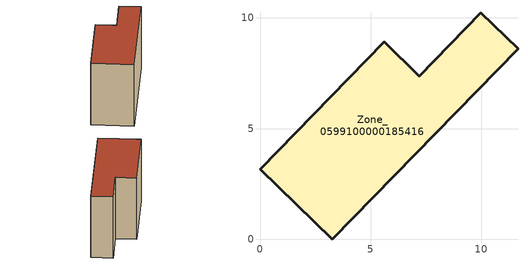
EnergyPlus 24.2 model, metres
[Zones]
Zone_0599100000185416
 floor ground (C_G): 3.26,0 0,3.16 5.6,8.92 7.2,7.37 9.97,10.23 11.65,8.61 z0
 wall outside (C_F): 3.26,0 11.65,8.61 9.97,10.23 7.2,7.37 5.6,8.92 0,3.16 3.26,0 z0:7.34
 roof outside (C_R): 0,3.16 3.26,0 11.65,8.61 9.97,10.23 7.2,7.37 5.6,8.92 z7.34
[BUILDING]
Pand.0599100000185416: North Axis=0; Terrain=City; Loads Convergence Tolerance Value=0.04; Temperature Convergence Tolerance Value=0.4; Solar Distribution=FullExterior; Maximum Number of Warmup Days=25; Minimum Number of Warmup Days=1
[Site:Location]
Rotterdam.The.Hague.AP_ZH_NLD Design_Conditions: Latitude=51.96; Longitude=4.45; Time Zone=1; Elevation=-4.5
[SITE:GROUNDTEMPERATURE:BUILDINGSURFACE]
18, 18, 18, 18, 18, 18, 18, 18, 18, 18, 18, 18
[MATERIAL] Thermal Absorptance=0.9; Solar Absorptance=0.7; Visible Absorptance=0.7
Name | Roughness | Thickness | Conductivity | Density | Specific Heat
G.TI.1946 | MediumSmooth | 0.15 | 1 | 540 | 1210
F.TI.1946 | Rough | 0.3 | 0.857143 | 1920 | 840
R.TI.1946 | MediumRough | 0.2 | 0.1 | 1500 | 1000
[CONSTRUCTION]
C_G: G.TI.1946
C_F: F.TI.1946
C_R: R.TI.1946
[ZONE]
Zone_0599100000185416: Type=1; Multiplier=1; Ceiling Height=Autocalculate; Volume=Autocalculate; Floor Area=autocalculate; Part of Total Floor Area=Yes
[ZONEINFILTRATION:DESIGNFLOWRATE]
Infil_Zone_0599100000185416: Zone or ZoneList or Space or SpaceList=Zone_0599100000185416; Schedule=AlwaysOn; Design Flow Rate Calculation Method=Flow/Area; Flow Rate per Floor Area=0.003; Constant Term Coefficient=1; Temperature Term Coefficient=0; Velocity Term Coefficient=0; Velocity Squared Term Coefficient=0
[HVACTEMPLATE:ZONE:IDEALLOADSAIRSYSTEM]
Zone_0599100000185416: Maximum Heating Supply Air Temperature=50; Minimum Cooling Supply Air Temperature=13; Maximum Heating Supply Air Humidity Ratio=0.0156; Minimum Cooling Supply Air Humidity Ratio=0.0077; Heating Limit=NoLimit; Cooling Limit=NoLimit; Dehumidification Control Type=ConstantSensibleHeatRatio; Cooling Sensible Heat Ratio=0.7; Dehumidification Setpoint=60; Humidification Control Type=None; Humidification Setpoint=30; Outdoor Air Method=None; Outdoor Air Flow Rate per Person=0.00944; Outdoor Air Flow Rate per Zone Floor Area=0; Outdoor Air Flow Rate per Zone=0; Demand Controlled Ventilation Type=None; Outdoor Air Economizer Type=NoEconomizer; Heat Recovery Type=None; Sensible Heat Recovery Effectiveness=0.7; Latent Heat Recovery Effectiveness=0.65
[ZONECONTROL:THERMOSTAT]
ThermostatControl_Zone_0599100000185416: Zone or ZoneList=Zone_0599100000185416; Control Type Schedule=DualSetpointControlType; Control 1=Thermostat_Zone_0599100000185416; Temperature Difference Between Cutout And Setpoint=0
[THERMOSTATSETPOINT:DUALSETPOINT]
Thermostat_Zone_0599100000185416: Heating Setpoint Temperature Schedule=HeatingSetpoint_Zone_0599100000185416; Cooling Setpoint Temperature Schedule=CoolingSetpoint_Zone_0599100000185416
[SCHEDULE:COMPACT]
HeatingSetpoint_Zone_0599100000185416: Through: 12/31, For: AllDays, Until: 24:00, 21
CoolingSetpoint_Zone_0599100000185416: Through: 12/31, For: AllDays, Until: 24:00, 24
DualSetpointControlType: Through: 12/31, For: AllDays, Until: 24:00, 4
AlwaysOn: Through: 12/31, For: AllDays, Until: 24:00, 1
